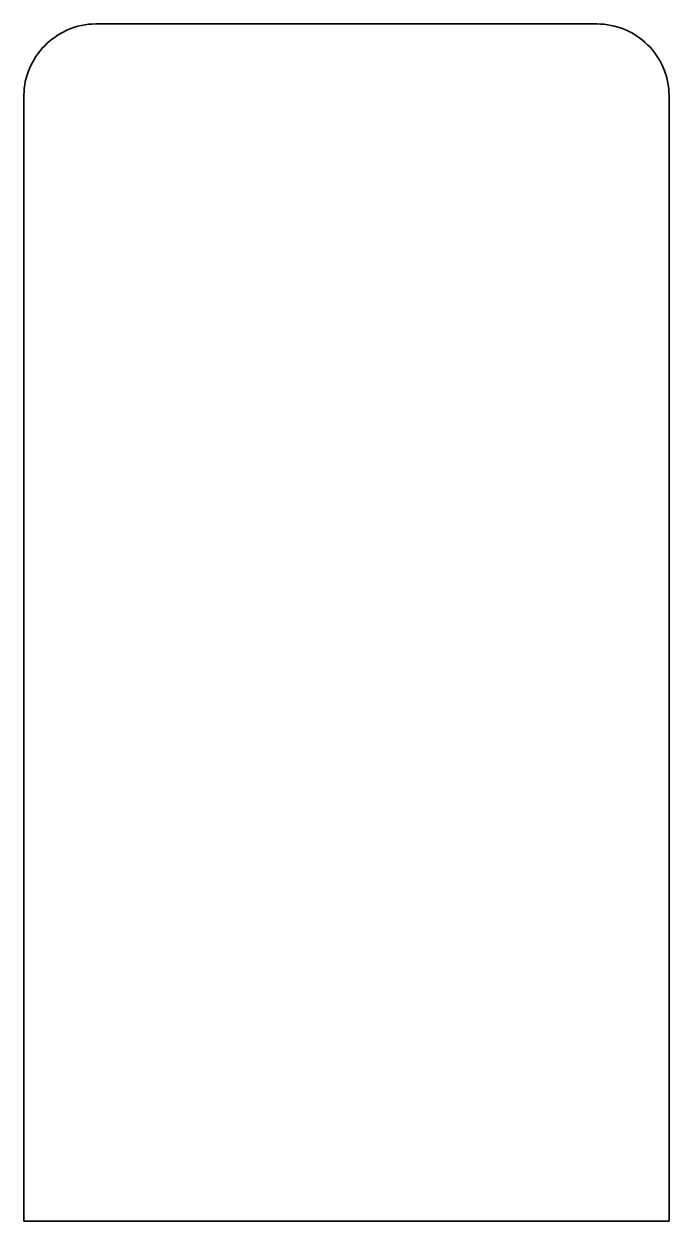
# Model space of a CAD drawing. Extents: x 29 to 1279, y 58 to 2376.
import ezdxf

# ---------------------------------------------------------------- set-up
doc = ezdxf.new("R2010")
doc.units = 0
doc.header["$MEASUREMENT"] = 0
doc.layers.add('Thru-cut', color=7, linetype='Continuous', lineweight=0)

msp = doc.modelspace()

# ---------------------------------------------------------------- linework, layer by layer
at = {"layer": 'Thru-cut', "color": 140, "lineweight": 35, "true_color": 0x00aeef}
msp.add_open_spline([(1268, 2291.6), (1260.9, 2308.1), (1250.7, 2323), (1237.7, 2335.7), (1224.8, 2348.4), (1209.9, 2358.3), (1193.3, 2365.3), (1176.1, 2372.4), (1158, 2376.1), (1139.5, 2376.1), (1139.5, 2376.1), (168.8, 2376.1), (168.8, 2376.1), (149.7, 2376.1), (131.2, 2372.2), (113.7, 2364.5), (97.2, 2357.3), (82.3, 2347), (69.5, 2333.9), (43.9, 2307.9), (29.2, 2273.3), (29.2, 2238.9), (29.2, 2238.9), (29.2, 57.8), (29.2, 57.8), (29.2, 57.8), (67.3, 57.8), (67.3, 57.8), (67.3, 57.8), (1241.1, 57.8), (1241.1, 57.8), (1241.1, 57.8), (1279.2, 57.8), (1279.2, 57.8), (1279.2, 57.8), (1279.2, 2237), (1279.2, 2237), (1279.2, 2256), (1275.4, 2274.3), (1268, 2291.6)], degree=3, knots=[0, 0, 0, 0, 1, 1, 1, 2, 2, 2, 3, 3, 3, 4, 4, 4, 5, 5, 5, 6, 6, 6, 7, 7, 7, 8, 8, 8, 9, 9, 9, 10, 10, 10, 11, 11, 11, 12, 12, 12, 13, 13, 13, 13], dxfattribs=at)

doc.saveas('drawing.dxf')
